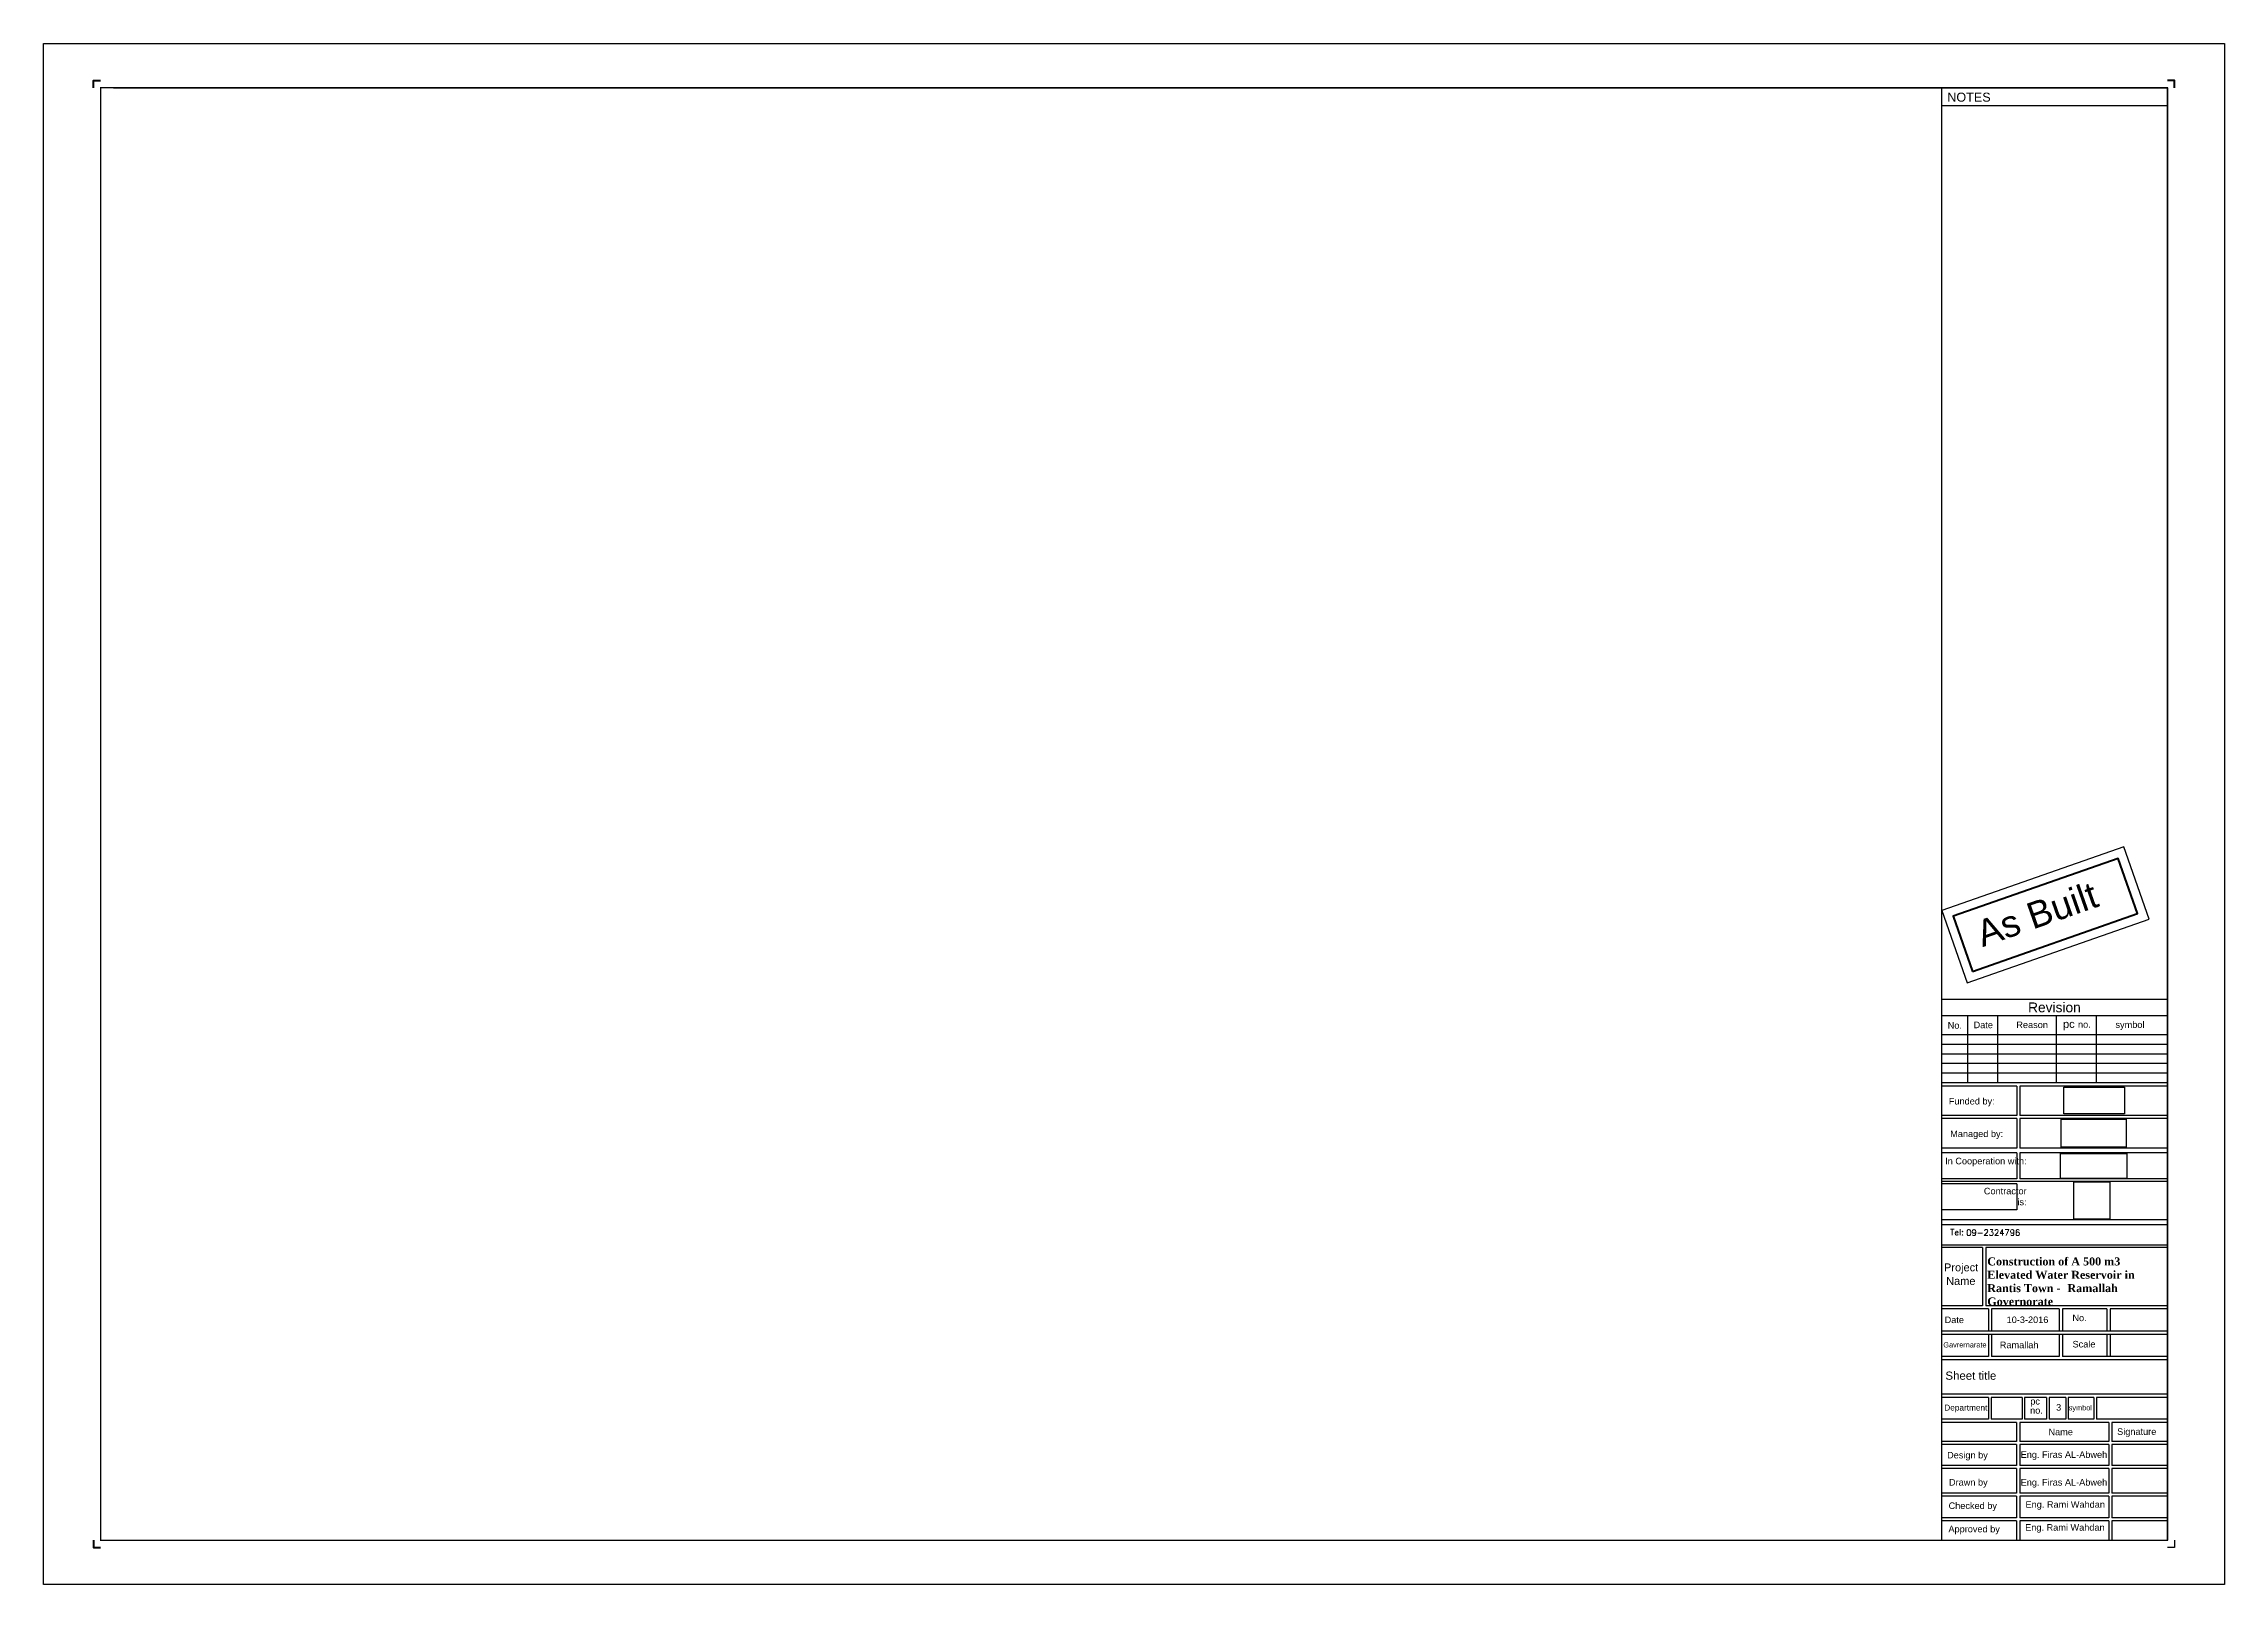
# Model space of a CAD drawing. Header units: metres. Extents: x 1289.9 to 1349.8, y -39.6 to 2.7.
import ezdxf

# ---------------------------------------------------------------- set-up
doc = ezdxf.new("R2010")
doc.units = ezdxf.units.M
doc.header["$MEASUREMENT"] = 0
for name, color, linetype in [('DIMTEXT', 1, 'Continuous'), ('FRAME', 7, 'Continuous'), ('TEXT', 7, 'Continuous')]:
    doc.layers.add(name, color=color, linetype=linetype)
doc.layers.add('Frame-PW - KA_FRAME', color=7, linetype='Continuous', lineweight=80)
doc.styles.add('ARIAL', font='arial.ttf')
doc.styles.add('ROMAND', font='romand', dxfattribs={"height": 0.5})
doc.styles.add('STYLE2', font='sanss___.ttf', dxfattribs={"height": 50})
picture_1 = doc.add_image_def('image1.jpg', size_in_pixel=(1056, 454))
picture_2 = doc.add_image_def('image2.jpg', size_in_pixel=(250, 94))
picture_3 = doc.add_image_def('image3.jpg', size_in_pixel=(1981, 869))
picture_4 = doc.add_image_def('image4.jpg', size_in_pixel=(401, 413))

msp = doc.modelspace()

# ---------------------------------------------------------------- linework, layer by layer
at = {"layer": 'DIMTEXT', "color": 1}
msp.add_lwpolyline([(1342.708, -23.125), (1347.708, -21.373), (1347.013, -19.389), (1342.013, -21.141)], close=True, dxfattribs=at)
at = {"layer": 'DIMTEXT', "color": 1, "lineweight": 60}
msp.add_lwpolyline([(1342.86, -22.81), (1347.393, -21.222), (1346.861, -19.705), (1342.328, -21.293)], close=True, dxfattribs=at)
at = {"layer": 'FRAME'}
msp.add_line((1342.013, 0.974), (1348.212, 0.974), dxfattribs=at)
at = {"layer": 'Frame-PW - KA_FRAME', "flags": 128}
for points in [[(1291.225, 1.463), (1291.225, 1.663), (1291.425, 1.663)], [(1348.412, 1.463), (1348.412, 1.663), (1348.212, 1.663)], [(1291.225, -38.437), (1291.225, -38.637), (1291.425, -38.637)]]:
    msp.add_lwpolyline(points, dxfattribs=at)
at = {"layer": 'TEXT'}
for p, q in [((1348.212, -23.584), (1342.013, -23.584)), ((1348.212, -24.032), (1342.013, -24.032)), ((1348.212, -24.556), (1342.013, -24.556)), ((1342.722, -24.032), (1342.722, -25.868)), ((1343.542, -24.032), (1343.542, -25.868)), ((1345.153, -24.032), (1345.153, -25.868)), ((1346.252, -24.032), (1346.252, -25.868)), ((1348.212, -24.819), (1342.013, -24.819)), ((1348.212, -25.081), (1342.013, -25.081)), ((1348.212, -25.343), (1342.013, -25.343)), ((1348.212, -25.606), (1342.013, -25.606)), ((1348.212, -25.868), (1342.013, -25.868)), ((1344.073, -25.96), (1342.013, -25.96)), ((1344.073, -25.96), (1344.073, -26.768)), ((1344.16, -25.96), (1344.16, -26.768)), ((1348.212, -25.96), (1344.16, -25.96)), ((1344.073, -26.768), (1342.013, -26.768)), ((1344.073, -26.855), (1342.013, -26.855)), ((1344.073, -26.855), (1344.073, -27.663)), ((1348.212, -26.768), (1344.16, -26.768)), ((1348.212, -26.855), (1344.16, -26.855)), ((1344.16, -26.855), (1344.16, -27.663)), ((1344.073, -27.663), (1342.013, -27.663)), ((1344.073, -27.792), (1342.013, -27.792)), ((1344.073, -27.792), (1344.073, -28.512)), ((1348.212, -27.663), (1344.16, -27.663)), ((1348.212, -27.792), (1344.16, -27.792)), ((1344.16, -27.792), (1344.16, -28.512)), ((1344.073, -28.512), (1342.013, -28.512)), ((1348.212, -28.577), (1342.013, -28.577)), ((1344.073, -28.641), (1342.013, -28.641)), ((1344.073, -28.641), (1344.073, -29.361)), ((1348.212, -28.512), (1344.16, -28.512)), ((1344.073, -29.361), (1342.013, -29.361)), ((1348.212, -30.326), (1342.013, -30.326)), ((1343.137, -30.39), (1342.013, -30.39)), ((1343.137, -30.39), (1343.137, -31.993)), ((1348.212, -30.39), (1343.225, -30.39)), ((1343.225, -30.39), (1343.225, -31.993)), ((1343.137, -31.993), (1342.013, -31.993)), ((1343.297, -32.08), (1342.013, -32.08)), ((1348.212, -31.993), (1343.225, -31.993)), ((1343.297, -32.08), (1343.297, -32.692)), ((1345.241, -32.08), (1343.384, -32.08)), ((1343.384, -32.08), (1343.384, -32.692)), ((1345.241, -32.08), (1345.241, -32.692)), ((1345.329, -32.08), (1345.329, -32.692)), ((1346.552, -32.08), (1345.329, -32.08)), ((1346.552, -32.08), (1346.552, -32.692)), ((1348.212, -32.08), (1346.64, -32.08)), ((1346.64, -32.08), (1346.64, -32.692)), ((1348.212, -32.692), (1342.013, -32.692)), ((1343.297, -32.692), (1342.013, -32.692)), ((1348.212, -32.78), (1342.013, -32.78)), ((1343.297, -32.78), (1342.013, -32.78)), ((1343.297, -32.78), (1343.297, -33.392)), ((1345.241, -32.692), (1343.384, -32.692)), ((1345.241, -32.78), (1343.384, -32.78)), ((1343.384, -32.78), (1343.384, -33.392)), ((1345.241, -32.78), (1345.241, -33.392)), ((1346.552, -32.692), (1345.329, -32.692)), ((1346.552, -32.78), (1345.329, -32.78)), ((1345.329, -32.78), (1345.329, -33.392)), ((1346.552, -32.78), (1346.552, -33.392)), ((1346.64, -32.78), (1346.64, -33.392)), ((1343.297, -33.392), (1342.013, -33.392)), ((1348.212, -33.479), (1342.013, -33.479)), ((1345.241, -33.392), (1343.384, -33.392)), ((1348.212, -33.392), (1345.329, -33.392)), ((1348.212, -34.426), (1342.013, -34.426)), ((1343.299, -34.513), (1342.013, -34.513)), ((1343.299, -34.513), (1343.299, -35.11)), ((1344.22, -34.513), (1343.37, -34.513)), ((1343.37, -34.513), (1343.37, -35.11)), ((1344.22, -34.513), (1344.22, -35.11)), ((1344.29, -34.513), (1344.29, -35.11)), ((1344.89, -34.513), (1344.29, -34.513)), ((1344.89, -34.513), (1344.89, -35.11)), ((1345.419, -34.513), (1344.96, -34.513)), ((1344.96, -34.513), (1344.96, -35.11)), ((1345.419, -34.513), (1345.419, -35.11)), ((1346.191, -34.513), (1345.49, -34.513)), ((1345.49, -34.513), (1345.49, -35.11)), ((1346.191, -34.513), (1346.191, -35.11)), ((1348.212, -34.513), (1346.261, -34.513)), ((1346.261, -34.513), (1346.261, -35.11)), ((1343.299, -35.11), (1342.013, -35.11)), ((1344.066, -35.197), (1342.013, -35.197)), ((1344.22, -35.11), (1343.37, -35.11)), ((1344.066, -35.197), (1344.066, -35.722)), ((1346.602, -35.197), (1344.154, -35.197)), ((1344.154, -35.197), (1344.154, -35.722)), ((1344.89, -35.11), (1344.29, -35.11)), ((1345.419, -35.11), (1344.96, -35.11)), ((1346.191, -35.11), (1345.49, -35.11)), ((1348.212, -35.11), (1346.261, -35.11)), ((1346.602, -35.197), (1346.602, -35.722)), ((1348.212, -35.197), (1346.69, -35.197)), ((1346.69, -35.197), (1346.69, -35.722)), ((1344.066, -35.722), (1342.013, -35.722)), ((1344.066, -35.809), (1342.013, -35.809)), ((1344.066, -35.809), (1344.066, -36.381)), ((1346.602, -35.722), (1344.154, -35.722)), ((1346.602, -35.809), (1344.154, -35.809)), ((1344.154, -35.809), (1344.154, -36.381)), ((1346.602, -35.809), (1346.602, -36.381)), ((1348.212, -35.722), (1346.69, -35.722)), ((1348.212, -35.809), (1346.69, -35.809)), ((1346.69, -35.809), (1346.69, -36.381)), ((1344.066, -36.381), (1342.013, -36.381)), ((1344.066, -36.468), (1342.013, -36.468)), ((1344.066, -36.468), (1344.066, -37.142)), ((1346.602, -36.381), (1344.154, -36.381)), ((1346.602, -36.468), (1344.154, -36.468)), ((1344.154, -36.468), (1344.154, -37.142)), ((1346.602, -36.468), (1346.602, -37.142)), ((1348.212, -36.381), (1346.69, -36.381)), ((1348.212, -36.468), (1346.69, -36.468)), ((1346.69, -36.468), (1346.69, -37.142)), ((1344.066, -37.142), (1342.013, -37.142)), ((1346.602, -37.142), (1344.154, -37.142)), ((1348.212, -37.142), (1346.69, -37.142)), ((1344.066, -37.229), (1342.013, -37.229)), ((1344.066, -37.229), (1344.066, -37.816)), ((1346.602, -37.229), (1344.154, -37.229)), ((1344.154, -37.229), (1344.154, -37.816)), ((1346.602, -37.229), (1346.602, -37.816)), ((1348.212, -37.229), (1346.69, -37.229)), ((1346.69, -37.229), (1346.69, -37.816)), ((1344.066, -37.816), (1342.013, -37.816)), ((1344.066, -37.903), (1342.013, -37.903)), ((1344.066, -37.903), (1344.066, -38.437)), ((1346.602, -37.816), (1344.154, -37.816)), ((1344.154, -37.903), (1344.154, -38.437)), ((1346.602, -37.903), (1344.154, -37.903)), ((1346.602, -37.903), (1346.602, -38.437)), ((1348.212, -37.816), (1346.69, -37.816)), ((1346.69, -37.903), (1346.69, -38.437)), ((1348.212, -37.903), (1346.69, -37.903))]:
    msp.add_line(p, q, dxfattribs=at)
at = {"layer": 'TEXT', "color": 7}
for p, q in [((1348.212, -29.63), (1342.013, -29.63)), ((1348.212, -29.771), (1342.013, -29.771))]:
    msp.add_line(p, q, dxfattribs=at)
at = {"layer": 'TEXT', "ltscale": 0.01, "flags": 128}
msp.add_lwpolyline([(1289.858, 2.675), (1349.779, 2.675), (1349.779, -39.648), (1289.858, -39.648)], close=True, dxfattribs=at)
at = {"layer": 'TEXT', "const_width": 0.0356, "flags": 128}
msp.add_lwpolyline([(1291.425, 1.463), (1348.212, 1.463), (1348.212, -38.437), (1291.425, -38.437)], close=True, dxfattribs=at)
at = {"layer": 'TEXT'}
msp.add_lwpolyline([(1291.782, 1.463), (1348.212, 1.463), (1348.212, -38.437)], dxfattribs=at)
at = {"layer": 'TEXT', "const_width": 0.0356}
msp.add_lwpolyline([(1342.013, -38.437), (1342.013, 1.463)], dxfattribs=at)
at = {"layer": 'TEXT', "flags": 128}
msp.add_lwpolyline([(1348.412, -38.437), (1348.412, -38.637), (1348.212, -38.637)], dxfattribs=at)

# ---------------------------------------------------------------- texts
at = {"layer": 'DIMTEXT', "color": 1, "lineweight": 30, "style": 'STYLE2'}
msp.add_text('As Built', height=0.725, rotation=19.30803, dxfattribs=at).set_placement((1343.131, -22.147))
at = {"layer": 'FRAME', "ltscale": 2, "style": 'ARIAL'}
msp.add_text('NOTES', height=0.2476, dxfattribs=at).set_placement((1342.165, 1.08))
at = {"layer": 'TEXT', "color": 0, "style": 'ROMAND'}
for s, p in [('Tel:', (1342.243, -30.059)), ('09-2324796', (1342.686, -30.069))]:
    msp.add_text(s, height=0.168, dxfattribs=at).set_placement(p)
at = {"layer": 'TEXT', "color": 7}
for s, insert, char_height, width, attachment_point in [('{\\fArial|b0|i0|c0|p34;Revision}', (1345.833, -23.663), 0.27031, 3.69851, 3), ('{\\fArial|b0|i0|c0|p34;No.}', (1342.569, -24.203), 0.1802, 2.46567, 3), ('{\\fArial|b0|i0|c0|p34;Date}', (1343.419, -24.19), 0.1802, 2.46567, 3), ('{\\fArial|b0|i0|c0|p34;Reason}', (1344.93, -24.187), 0.1802, 2.46567, 3), ('{\\fArial|b0|i0|c0|p34;pc}', (1345.665, -24.147), 0.21624, 2.95881, 3), ('{\\fArial|b0|i0|c0|p34;no.}', (1346.107, -24.178), 0.1802, 2.46567, 3), ('{\\fArial|b0|i0|c0|p34;symbol}', (1347.583, -24.183), 0.1802, 2.46567, 3), ('{\\fArial|b0|i0|c0|p34;Funded by:}', (1343.467, -26.286), 0.1802, 1.27017, 3), ('{\\fArial|b0|i0|c0|p34;Managed by:}', (1343.7, -27.181), 0.1802, 1.50281, 3), ('{\\fArial|b0|i0|c0|p34;In Cooperation with:}', (1344.345, -27.929), 0.1802, 2.14778, 3), ('{\\fArial|b0|i0|c0|p34;Contractor\\P is:}', (1344.345, -28.754), 0.1802, 2.14778, 3), ('{\\fArial|b0|i0|c0|p34;Project }', (1343.015, -30.832), 0.21624, 0.97791, 3), ('{\\fTimes New Roman|b1|i0|c0|p18;\\H1.1x;\\C256;Construction of A 500 m3 Elevated Water Reservoir in Rantis Town - \\H1.2845x; \\H0.77854x;Ramallah Governorate\\H1.1896x; }', (1343.264, -30.667), 0.2, 4.93088, 1), ('{\\fArial|b0|i0|c0|p34;Name}', (1342.939, -31.205), 0.21624, 0.80239, 3), ('{\\fArial|b0|i0|c0|p34;Date}', (1342.624, -32.291), 0.1802, 2.46567, 3), ('{\\fArial|b0|i0|c178|p34;1\\fArial|b0|i0|c0|p34;0-3-2016}', (1344.943, -32.29), 0.1802, 1.40532, 3), ('{\\fArial|b0|i0|c0|p34;No.}', (1345.995, -32.237), 0.1802, 2.46567, 3), ('{\\fArial|b0|i0|c0|p34;Scale}', (1346.236, -32.96), 0.1802, 2.46567, 3), ('{\\fArial|b0|i0|c178|p34;Gavrernarate}', (1343.243, -32.996), 0.14416, 1.97254, 3), ('{\\fArial|b0|i0|c0|p34;Ramallah}', (1344.671, -32.981), 0.1802, 1.06648, 3), ('{\\fArial|b0|i0|c0|p34;Sheet title}', (1342.114, -33.802), 0.22525, 3.08209, 1), ('{\\fArial|b0|i0|c0|p34;Department}', (1343.267, -34.711), 0.16218, 2.2191, 3), ('{\\fArial|b0|i0|c0|p34;pc}', (1344.711, -34.528), 0.1802, 2.46567, 3), ('{\\fArial|b0|i0|c0|p34;3}', (1345.296, -34.696), 0.1802, 2.46567, 3), ('{\\fArial|b0|i0|c0|p34;symbol}', (1346.139, -34.724), 0.14416, 1.97254, 3), ('{\\fArial|b0|i0|c0|p34;no.}', (1344.791, -34.778), 0.1802, 2.46567, 3), ('{\\fArial|b0|i0|c0|p34;Signature}', (1347.909, -35.361), 0.1802, 2.46567, 3), ('{\\fArial|b0|i0|c0|p34;Name}', (1345.617, -35.371), 0.1802, 2.46567, 3), ('{\\fArial|b0|i0|c0|p34;Design by}', (1343.279, -36.008), 0.1802, 1.11303, 3), ('{\\fArial|b0|i0|c0|p34;Eng. Firas AL-Abweh}', (1346.559, -35.993), 0.1802, 2.58813, 3), ('{\\fArial|b0|i0|c0|p34;Drawn by}', (1343.275, -36.754), 0.1802, 1.10942, 3), ('{\\fArial|b0|i0|c0|p34;Eng. Firas AL-Abweh}', (1346.559, -36.754), 0.1802, 2.58813, 3), ('{\\fArial|b0|i0|c0|p34;Checked by}', (1343.53, -37.397), 0.1802, 1.36453, 3), ('{\\fArial|b0|i0|c0|p34;Eng. Rami Wahdan}', (1346.497, -37.363), 0.1802, 2.58813, 3), ('{\\fArial|b0|i0|c0|p34;Approved by}', (1343.61, -38.038), 0.1802, 1.44432, 3), ('{\\fArial|b0|i0|c0|p34;Eng. Rami Wahdan}', (1346.488, -37.993), 0.1802, 2.58813, 3)]:
    msp.add_mtext(s, dxfattribs=dict(at, insert=insert, char_height=char_height, width=width, attachment_point=attachment_point))

# ---------------------------------------------------------------- pictures from other files: only their frames are drawn
at = {"layer": 'TEXT'}
image = msp.add_image(picture_3, insert=(1345.372, -26.722), size_in_units=(1.659, 0.728), dxfattribs=at)
image.dxf.flags = 7
image = msp.add_image(picture_1, insert=(1345.293, -27.641), size_in_units=(1.785, 0.768), dxfattribs=at)
image.dxf.flags = 7
image = msp.add_image(picture_2, insert=(1345.273, -28.498), size_in_units=(1.827, 0.687), dxfattribs=at)
image.dxf.flags = 7
image = msp.add_image(picture_4, insert=(1345.639, -29.62), size_in_units=(0.996, 1.025), dxfattribs=at)
image.dxf.flags = 7

doc.saveas('drawing.dxf')
